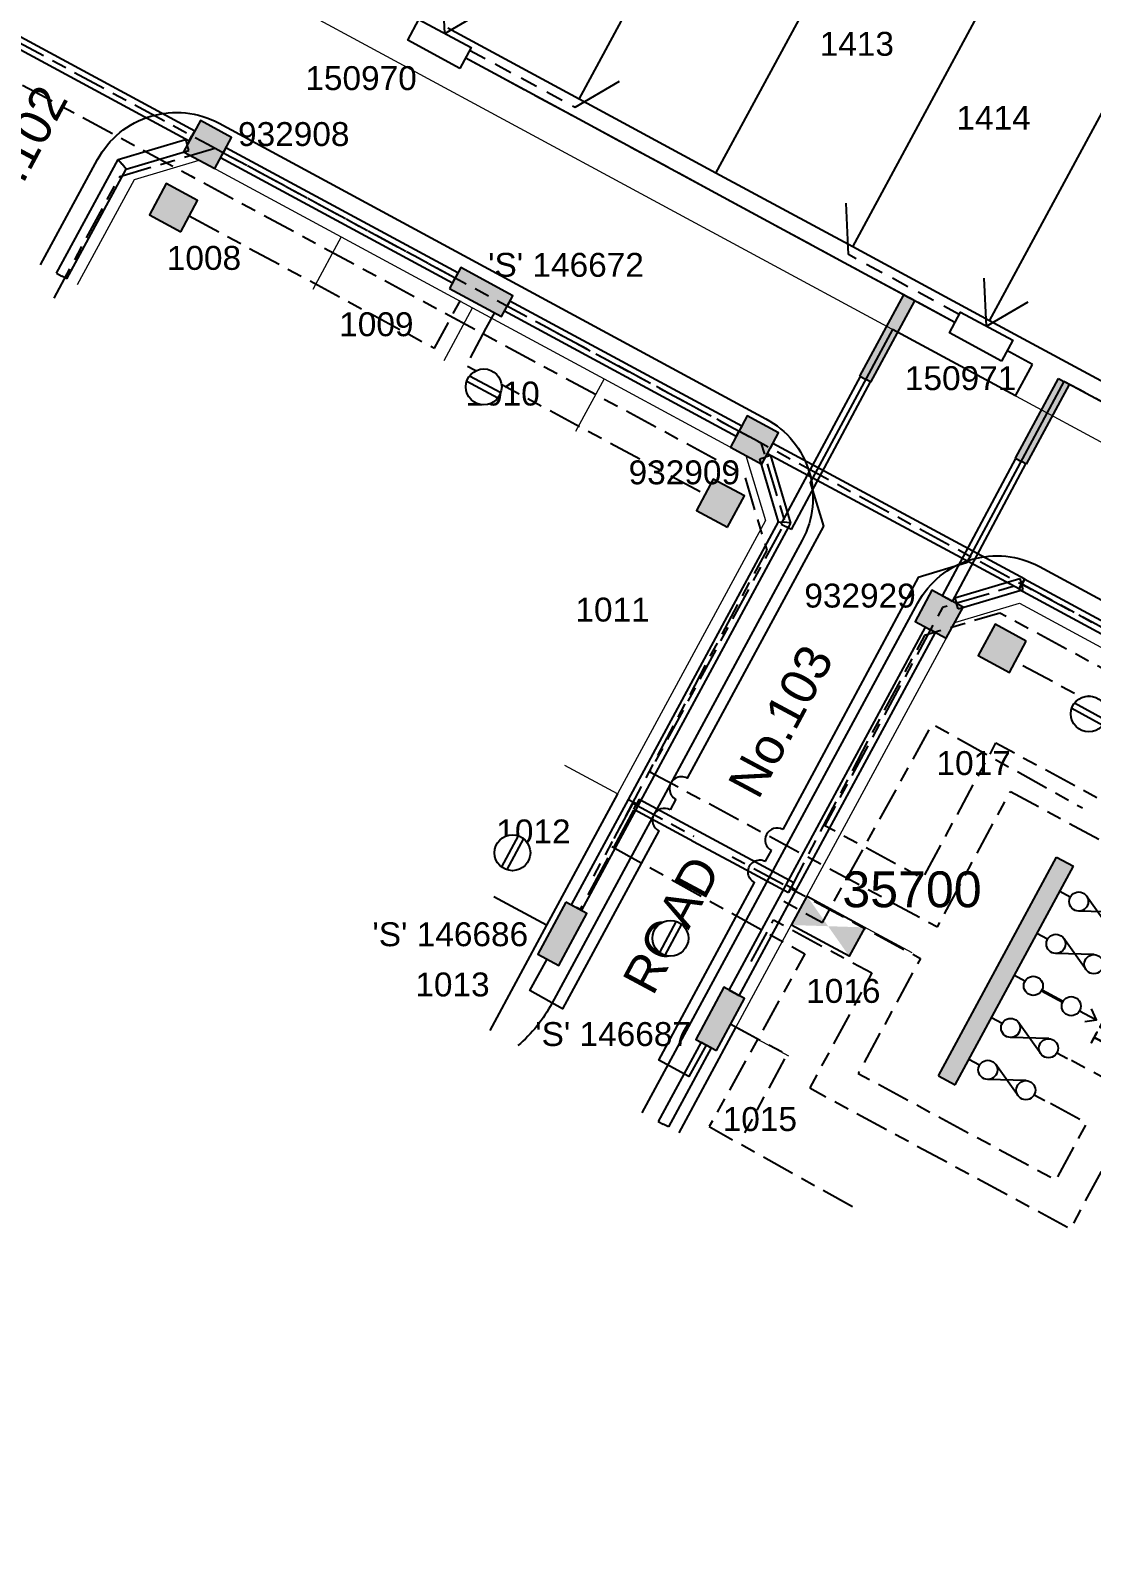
# Model space of a CAD drawing. Header units: metres. Extents: x 309176 to 309764, y 6267215 to 6267539.
# Drawn here: x 309331.5 to 309420.2, y 6267228.9 to 6267357.1 of the extents above; entities that cross this region are included whole.
import ezdxf
from ezdxf.enums import TextEntityAlignment as Align

# ---------------------------------------------------------------- set-up
doc = ezdxf.new("R2010")
doc.units = ezdxf.units.M
doc.header["$LTSCALE"] = 0.7
for name, pattern in [('Cable Exist OH', [1, 1, 0]), ('Cable Exist UG', [8.2, 4, -1.2, 1.8, -1.2]), ('Dash', [5, 3, -2]), ('IE Trench LV', [6.5, 5, -1.5])]:
    doc.linetypes.add(name, pattern=pattern)
doc.layers.get('0').update_dxf_attribs({"color": 6})
for name, color, linetype in [('_User Miscellaneous11', 7, 'Continuous'), ('_User Miscellaneous4', 7, 'Continuous'), ('_User Miscellaneous6', 7, 'Continuous'), ('_User Miscellaneous7', 150, 'Continuous'), ('_User Miscellaneous8', 7, 'Continuous'), ('_User Miscellaneous9', 8, 'Continuous'), ('_User_HV_Exist', 7, 'Continuous'), ('_User_LV_Exist', 7, 'Continuous'), ('_User_SL_Exist', 7, 'Continuous'), ('Cadastre Developer_SP_NEW', 4, 'Continuous'), ('Cadastre Roads_SP_NEW', 8, 'Continuous'), ('Duct_SP_NEW', 2, 'Continuous'), ('Equip_LV_EXT', 5, 'Continuous'), ('Equip_LV_NEW', 5, 'Continuous'), ('Mains_LV_NEW_T84', 2, 'Continuous'), ('Services_SP_NEW_UG', 2, 'Continuous'), ('Sub_LV_EXT', 5, 'Continuous'), ('Sub_SP_EXT', 7, 'Continuous'), ('SupportsUG_SP_LV_EXT', 7, 'Continuous'), ('SupportsUG_SP_LV_NEW', 2, 'Continuous'), ('SupportsUG_SP_LV_SL_EXT', 7, 'Continuous'), ('Trench_SP_NEW', 2, 'Continuous'), ('UG_Details_SP_MISC', 7, 'Continuous')]:
    doc.layers.add(name, color=color, linetype=linetype)
doc.layers.add('Cadastre Developer_SP_EXT', color=9, linetype='Continuous', lineweight=5)
doc.layers.add('Cadastre Roads_SP_EXT', color=9, linetype='Continuous', lineweight=5)
doc.styles.add('ARIAL', font='arial.ttf', dxfattribs={"height": 2})
doc.styles.add('COLUMN_LABEL', font='arial.ttf')
doc.styles.add('IESYMBOL1', font='isocp.shx')
doc.styles.add('POLE_LABEL', font='arial.ttf')
doc.styles.get("Standard").update_dxf_attribs({"font": 'arial.ttf'})
doc.styles.add('style1', font='iso3098b.shx')
doc.linetypes.add('Cable New UG', pattern='A,8,-1,["x",style1,S=3.5,R=0,X=0.35,Y=-1],-3.5', length=12.5)

# ---------------------------------------------------------------- blocks, each defined once
blk = doc.blocks.new('*U31')
at = {"layer": 'Services_SP_NEW_UG', "color": 2, "flags": 128}
for points in [[(0, 0), (-2.21, 3.37)], [(0, 0), (1.98, 3.51)]]:
    blk.add_lwpolyline(points, dxfattribs=at)
blk = doc.blocks.new('*U33')
at = {"layer": 'Services_SP_NEW_UG', "color": 2, "flags": 128}
blk.add_lwpolyline([(12.5, -0.75), (14.75, 2.93)], dxfattribs=at)
at = {"layer": 'Services_SP_NEW_UG', "color": 2, "linetype": 'Dash', "ltscale": 0.7, "flags": 128}
blk.add_lwpolyline([(2.47, -0.75), (12.5, -0.75)], dxfattribs=at)
blk = doc.blocks.new('*U36')
at = {"layer": 'Services_SP_NEW_UG', "color": 2, "flags": 128}
blk.add_lwpolyline([(-13, -0.73), (-15.24, 2.96)], dxfattribs=at)
at = {"layer": 'Services_SP_NEW_UG', "color": 2, "linetype": 'Dash', "ltscale": 0.7, "flags": 128}
blk.add_lwpolyline([(-2.47, -0.75), (-13, -0.73)], dxfattribs=at)
blk = doc.blocks.new('*U29')
blk.add_lwpolyline([(0, 1.375), (5.5, 1.375), (5.5, -1.375), (0, -1.375)], close=True)
blk.add_solid([(0, -1.375), (0, 1.375), (5.5, 1.375), (5.5, -1.375)])
for tag, height, flags, p in [('ASSET_NUM', 3, 8, (5.84, 2.545)), ('STREET_CODE', 0.2, 9, (5.34, 0.545)), ('OPERATING_VOLTAGE', 0.2, 9, (5.34, -0.055)), ('CONSTRUCTED_VOLTAGE', 0.2, 9, (5.34, 0.345)), ('NO_PHASES', 0.2, 9, (5.34, 0.145)), ('ORIENTATION', 0.2, 9, (5.34, -0.255)), ('OWNED_BY', 0.2, 9, (5.34, -0.455)), ('OPERATED_BY', 0.2, 9, (5.34, -0.655)), ('SECONDARY_VOLTAGE', 0.2, 9, (5.34, -1.055)), ('STATE', 0.2, 9, (5.34, -1.255)), ('MAINTAINED_BY', 0.2, 9, (5.34, -0.855)), ('SUBSTATION_TYPE', 0.2, 9, (5.34, -1.655)), ('STREETNAME', 0.2, 9, (5.34, -2.455)), ('SUBURB', 0.2, 9, (5.34, -2.655)), ('USAGE', 0.2, 9, (5.34, -1.855)), ('PARENT', 0.2, 9, (5.34, -1.455)), ('LEGEND', 0.2, 9, (5.34, -2.055)), ('LOCATION', 0.2, 9, (5.34, -2.255)), ('Z', 0.2, 1, (5.34, -3.055)), ('NOTES', 0.2, 9, (5.34, -2.855))]:
    blk.add_attdef(tag, text='', height=height, dxfattribs=dict(flags=flags)).set_placement(p, align=Align.MIDDLE_LEFT)
blk = doc.blocks.new('TX_LINK_NEW')
h = blk.add_hatch(color=256)
edge = h.paths.add_edge_path()
edge.add_line((2.6, 0.05), (4.6, 0.05))
edge.add_arc((5.4, 0.01), 0.8, 177.2353, 184.4027)
edge.add_line((4.6, -0.05), (2.6, -0.05))
edge.add_arc((1.8, 0), 0.8, 356.4167, 363.5833)
blk.add_line((7.2, 0.01), (7.8, 0.01))
for points in [[(1, 0), (0, 0)], [(2.6, 0.05), (4.6, 0.05)], [(6.2, 0.01), (7.2, 0.01)], [(7, -0.59), (7.8, 0.01), (7, 0.61)], [(2.6, -0.05), (4.6, -0.05)]]:
    blk.add_lwpolyline(points)
for centre in [(1.8, 0), (5.4, 0.01)]:
    blk.add_circle(centre, 0.8)
for centre, start, end in [((1.8, 0), 356.4167, 3.5833), ((5.4, 0.01), 177.2353, 184.4027)]:
    blk.add_arc(centre, 0.8, start, end)
at = {"style": 'IESYMBOL1'}
blk.add_text('TRF', height=2, rotation=90, dxfattribs=at).set_placement((9.24, 0.01), align=Align.MIDDLE_CENTER)
at = {"flags": 1}
blk.add_attdef('Z', (0, 0), '', height=0.2, dxfattribs=at)
at = {"layer": 'Sub_LV_EXT', "flags": 1}
for tag, p in [('USAGE', (2.14, -1.14)), ('ORIENTATION', (2.14, -1.53)), ('NOTES', (2.14, -3.07))]:
    blk.add_attdef(tag, p, '', height=0.2, dxfattribs=at)
blk = doc.blocks.new('LV_UG_DFUSE_CLOSED_NEW')
for points in [[(1, 0), (0, 0)], [(5.04, 0.73), (2.16, -0.72)], [(5.05, -0.71), (2.16, 0.72)], [(6.2, 0.01), (7.2, 0.01)]]:
    blk.add_lwpolyline(points)
for centre in [(1.8, 0), (5.4, 0.01)]:
    blk.add_circle(centre, 0.8)
for tag, flags, p in [('ACTUAL_STATUS', 9, (1.5, 0)), ('CONSTRUCTED_VOLTAGE', 9, (1.5, -0.2)), ('OPERATED_BY', 9, (1.5, -0.6)), ('OWNED_BY', 9, (1.5, -1)), ('OPERATING_VOLTAGE', 9, (1.5, -1.2)), ('NO_PHASES', 9, (1.5, -0.4)), ('MAINTAINED_BY', 9, (1.5, -0.8)), ('ORIENTATION', 9, (1.5, -1.4)), ('STATE', 9, (1.5, -1.6)), ('SWITCH_TYPE', 9, (1.5, -1.8)), ('Z', 1, (1.5, -2.4)), ('USAGE', 9, (1.5, -2)), ('NOTES', 9, (1.5, -2.2))]:
    blk.add_attdef(tag, text='', height=0.2, dxfattribs=dict(flags=flags)).set_placement(p, align=Align.MIDDLE_LEFT)
blk = doc.blocks.new('COLUMN_EXT')
at = {"layer": '_User Miscellaneous7'}
blk.add_hatch(color=256, dxfattribs=at).paths.add_polyline_path([(-4.52, 1.48), (-7.49, 1.48), (-7.49, -1.49), (-4.52, -1.49)])
at = {"layer": '_User Miscellaneous8'}
blk.add_hatch(color=256, dxfattribs=at).paths.add_polyline_path([(1.48, 1.48), (-1.49, 1.48), (-1.49, -1.49), (1.48, -1.49)])
at = {"layer": '_User Miscellaneous7'}
blk.add_lwpolyline([(-7.49, -1.49), (-4.52, -1.49), (-4.52, 1.48), (-7.49, 1.48)], close=True, dxfattribs=at)
at = {"layer": '_User Miscellaneous8'}
blk.add_lwpolyline([(-1.49, -1.49), (1.48, -1.49), (1.48, 1.48), (-1.49, 1.48)], close=True, dxfattribs=at)
at = {"flags": 9}
for tag, style, p in [('STRUCTURE_PLANT_NUMBER', 'POLE_LABEL', (1.81, 0.03)), ('STREET_CODE', 'COLUMN_LABEL', (1.81, -0.2))]:
    blk.add_attdef(tag, text='', height=0.2, dxfattribs=dict(at, style=style)).set_placement(p, align=Align.MIDDLE_LEFT)
for tag, p in [('COLUMN_TYPE', (1.81, -0.4)), ('OWNED_BY', (1.81, -0.6)), ('STATE', (1.81, -0.8)), ('USAGE', (1.81, -1)), ('LEGEND', (1.81, -1.2)), ('STREETNAME', (1.81, -1.6)), ('SUBURB', (1.81, -1.8)), ('LOCATION', (1.81, -1.4)), ('NOTES', (1.81, -2))]:
    blk.add_attdef(tag, text='', height=0.2, dxfattribs=at).set_placement(p, align=Align.MIDDLE_LEFT)
at = {"flags": 1}
blk.add_attdef('Z', (1.81, -2.35), '', height=0.2, dxfattribs=at)
at = {"layer": '_User Miscellaneous6', "style": 'ARIAL', "flags": 8}
blk.add_attdef('ASSET_NUM', text='', height=2, dxfattribs=at).set_placement((2, 2), align=Align.MIDDLE_LEFT)
blk = doc.blocks.new('*U44')
blk.add_hatch(color=256).paths.add_polyline_path([(-2.47, 2.49), (-2.47, 0.51), (2.48, 0.51), (2.48, 2.49)])
blk.add_lwpolyline([(-2.47, 0.51), (2.48, 0.51), (2.48, 2.49), (-2.47, 2.49)], close=True)
for tag, p, flags in [('OWNED_BY', (0, 1.3), 9), ('STATE', (0, 1.1), 9), ('SUPPORT_TYPE', (0, 0.9), 9), ('USAGE', (0, 0.7), 9), ('LEGEND', (0, 0.5), 9), ('LOCATION', (0, 0.3), 9), ('NOTES', (0, 0.1), 9), ('PARENT', (0, -0.1), 9), ('STREETNAME', (0, -0.3), 9), ('SUBURB', (0, -0.5), 1)]:
    blk.add_attdef(tag, p, '', height=0.2, dxfattribs=dict(flags=flags))
at = {"layer": '_User Miscellaneous6', "style": 'ARIAL', "flags": 8}
blk.add_attdef('ASSET_NUM', text='', height=2, dxfattribs=at).set_placement((1.5, 7.5), align=Align.TOP_LEFT)
blk = doc.blocks.new('PILLAR_EXT')
blk.add_hatch(color=256).paths.add_polyline_path([(-2.475, 2.49), (-2.475, 0.51), (2.475, 0.51), (2.475, 2.49)])
blk.add_lwpolyline([(-2.475, 0.51), (2.475, 0.51), (2.475, 2.49), (-2.475, 2.49)], close=True)
for tag, p, flags in [('OWNED_BY', (0, 1.3), 9), ('STATE', (0, 1.1), 9), ('SUPPORT_TYPE', (0, 0.9), 9), ('USAGE', (0, 0.7), 9), ('LEGEND', (0, 0.5), 9), ('LOCATION', (0, 0.3), 9), ('NOTES', (0, 0.1), 9), ('PARENT', (0, -0.1), 9), ('STREETNAME', (0, -0.3), 9), ('SUBURB', (0, -0.5), 1)]:
    blk.add_attdef(tag, p, '', height=0.2, dxfattribs=dict(flags=flags))
at = {"layer": '_User Miscellaneous6', "style": 'ARIAL', "flags": 8}
blk.add_attdef('ASSET_NUM', text='', height=2, dxfattribs=at).set_placement((1.5, 7.5), align=Align.TOP_LEFT)
blk = doc.blocks.new('*U47')
blk.add_hatch(color=256).paths.add_polyline_path([(2.47, -2.49), (2.47, -0.51), (-2.48, -0.51), (-2.48, -2.49)])
blk.add_lwpolyline([(2.47, -0.51), (-2.48, -0.51), (-2.48, -2.49), (2.47, -2.49)], close=True)
for tag, p, flags in [('OWNED_BY', (0, 1.3), 9), ('STATE', (0, 1.1), 9), ('SUPPORT_TYPE', (0, 0.9), 9), ('USAGE', (0, 0.7), 9), ('LEGEND', (0, 0.5), 9), ('LOCATION', (0, 0.3), 9), ('NOTES', (0, 0.1), 9), ('PARENT', (0, -0.1), 9), ('STREETNAME', (0, -0.3), 9), ('SUBURB', (0, -0.5), 1)]:
    blk.add_attdef(tag, p, '', height=0.2, dxfattribs=dict(flags=flags))
at = {"layer": '_User Miscellaneous6', "style": 'ARIAL', "flags": 8}
blk.add_attdef('ASSET_NUM', text='', height=2, dxfattribs=at).set_placement((1.5, 7.5), align=Align.TOP_LEFT)
blk = doc.blocks.new('*U73')
at = {"flags": 9}
for tag, p in [('ACTUAL_STATUS', (1.5, 0)), ('CONSTRUCTED_VOLTAGE', (1.5, -0.2)), ('OPERATING_VOLTAGE', (1.5, -0.6)), ('ORIENTATION', (1.5, -0.8)), ('STATE', (1.5, -1)), ('SWITCH_TYPE', (1.5, -1.2)), ('NO_PHASES', (1.5, -0.4)), ('OWNED_BY', (1.5, -1.8)), ('OPERATED_BY', (1.5, -2)), ('TYPE', (1.5, -2.6)), ('USAGE', (1.5, -1.4)), ('NOTES', (1.5, -1.6)), ('MAINTAINED_BY', (1.5, -2.2)), ('NUMBER_OF_PHASES', (1.5, -2.4))]:
    blk.add_attdef(tag, text='', height=0.2, dxfattribs=at).set_placement(p, align=Align.MIDDLE_LEFT)
blk.add_wipeout([(-0.84, -3.81), (-0.96, -3.95), (-1.07, -4.1), (-1.16, -4.27), (-1.22, -4.45), (-1.26, -4.63), (-1.28, -4.82), (-1.27, -5.01), (-1.24, -5.19), (-1.19, -5.37), (-1.11, -5.54), (-1.02, -5.71), (-0.9, -5.85), (-0.77, -5.99), (-0.62, -6.1), (-0.46, -6.2), (-0.29, -6.27), (-0.11, -6.32), (0.08, -6.35), (0.26, -6.36), (0.45, -6.34), (0.63, -6.3), (0.81, -6.24), (0.98, -6.15), (1.13, -6.05), (1.27, -5.92), (1.4, -5.78), (1.5, -5.63), (1.59, -5.46), (1.65, -5.28), (1.69, -5.1), (1.71, -4.91), (1.7, -4.72), (1.67, -4.54), (1.62, -4.36), (1.55, -4.19), (1.45, -4.03), (1.34, -3.88), (1.2, -3.74), (1.06, -3.63), (0.89, -3.53), (0.72, -3.46), (0.54, -3.41), (0.36, -3.38), (0.17, -3.37), (-0.02, -3.39), (-0.2, -3.43), (-0.38, -3.49), (-0.54, -3.58), (-0.7, -3.68)])
for p, q in [((-1.26, -4.62), (1.69, -4.61)), ((-1.26, -5.12), (1.7, -5.11))]:
    blk.add_line(p, q)
blk.add_circle((0.22, -4.87), 1.5)
at = {"flags": 1}
blk.add_attdef('Z', text='', height=0.2, dxfattribs=at).set_placement((1.5, -2.8), align=Align.MIDDLE_LEFT)
blk = doc.blocks.new('*U74')
for tag, flags, p in [('ACTUAL_STATUS', 9, (1.5, 0)), ('CONSTRUCTED_VOLTAGE', 9, (1.5, -0.2)), ('OPERATING_VOLTAGE', 9, (1.5, -0.6)), ('ORIENTATION', 9, (1.5, -0.8)), ('STATE', 9, (1.5, -1)), ('SWITCH_TYPE', 9, (1.5, -1.2)), ('NO_PHASES', 9, (1.5, -0.4)), ('OWNED_BY', 9, (1.5, -1.8)), ('OPERATED_BY', 9, (1.5, -2)), ('TYPE', 9, (1.5, -2.6)), ('USAGE', 9, (1.5, -1.4)), ('NOTES', 9, (1.5, -1.6)), ('MAINTAINED_BY', 9, (1.5, -2.2)), ('NUMBER_OF_PHASES', 9, (1.5, -2.4)), ('Z', 1, (1.5, -2.8))]:
    blk.add_attdef(tag, text='', height=0.2, dxfattribs=dict(flags=flags)).set_placement(p, align=Align.MIDDLE_LEFT)
blk.add_wipeout([(-2.16, -3.84), (-2.28, -3.98), (-2.39, -4.14), (-2.48, -4.31), (-2.54, -4.48), (-2.58, -4.67), (-2.6, -4.85), (-2.59, -5.04), (-2.56, -5.23), (-2.51, -5.41), (-2.44, -5.58), (-2.34, -5.74), (-2.23, -5.89), (-2.09, -6.02), (-1.94, -6.14), (-1.78, -6.23), (-1.61, -6.31), (-1.43, -6.36), (-1.25, -6.39), (-1.06, -6.39), (-0.87, -6.38), (-0.69, -6.34), (-0.51, -6.27), (-0.34, -6.19), (-0.19, -6.08), (-0.05, -5.96), (0.08, -5.82), (0.18, -5.66), (0.27, -5.49), (0.33, -5.32), (0.37, -5.13), (0.39, -4.95), (0.38, -4.76), (0.35, -4.58), (0.3, -4.39), (0.23, -4.22), (0.13, -4.06), (0.02, -3.91), (-0.12, -3.78), (-0.26, -3.67), (-0.43, -3.57), (-0.6, -3.5), (-0.78, -3.44), (-0.96, -3.41), (-1.15, -3.41), (-1.34, -3.43), (-1.52, -3.47), (-1.7, -3.53), (-1.86, -3.61), (-2.02, -3.72)])
for p, q in [((-2.58, -4.65), (0.37, -4.65)), ((-2.58, -5.15), (0.37, -5.15))]:
    blk.add_line(p, q)
blk.add_circle((-1.1, -4.9), 1.5)
blk = doc.blocks.new('*U71')
for tag, flags, p in [('OPERATING_VOLTAGE', 9, (1.5, -0.6)), ('ORIENTATION', 9, (1.5, -0.8)), ('STATE', 9, (1.5, -1)), ('SWITCH_TYPE', 9, (1.5, -1.2)), ('NO_PHASES', 9, (1.5, -0.4)), ('OWNED_BY', 9, (1.5, -1.8)), ('OPERATED_BY', 9, (1.5, -2)), ('TYPE', 9, (1.5, -2.6)), ('USAGE', 9, (1.5, -1.4)), ('NOTES', 9, (1.5, -1.6)), ('MAINTAINED_BY', 9, (1.5, -2.2)), ('NUMBER_OF_PHASES', 9, (1.5, -2.4)), ('Z', 1, (1.5, -2.8))]:
    blk.add_attdef(tag, text='', height=0.2, dxfattribs=dict(flags=flags)).set_placement(p, align=Align.MIDDLE_LEFT)
blk.add_wipeout([(4.19, 0.95), (4.33, 0.82), (4.49, 0.72), (4.66, 0.63), (4.83, 0.57), (5.02, 0.53), (5.2, 0.51), (5.39, 0.52), (5.58, 0.55), (5.76, 0.6), (5.93, 0.67), (6.09, 0.77), (6.24, 0.88), (6.37, 1.02), (6.49, 1.16), (6.58, 1.33), (6.66, 1.5), (6.71, 1.68), (6.74, 1.86), (6.74, 2.05), (6.73, 2.24), (6.68, 2.42), (6.62, 2.6), (6.54, 2.76), (6.43, 2.92), (6.31, 3.06), (6.17, 3.18), (6.01, 3.29), (5.84, 3.37), (5.67, 3.44), (5.48, 3.48), (5.3, 3.5), (5.11, 3.49), (4.92, 3.46), (4.74, 3.41), (4.57, 3.33), (4.41, 3.24), (4.26, 3.12), (4.13, 2.99), (4.01, 2.84), (3.92, 2.68), (3.84, 2.51), (3.79, 2.33), (3.76, 2.14), (3.76, 1.96), (3.77, 1.77), (3.82, 1.59), (3.88, 1.41), (3.96, 1.24), (4.07, 1.09)])
for p, q in [((5, 0.52), (5, 3.48)), ((5.5, 0.52), (5.5, 3.48))]:
    blk.add_line(p, q)
blk.add_circle((5.25, 2), 1.5)
at = {"flags": 9}
for tag, p in [('ACTUAL_STATUS', (1.5, 0)), ('CONSTRUCTED_VOLTAGE', (1.5, -0.2))]:
    blk.add_attdef(tag, text='', height=0.2, dxfattribs=at).set_placement(p, align=Align.MIDDLE_LEFT)
blk = doc.blocks.new('*U72')
for tag, flags, p in [('OPERATING_VOLTAGE', 9, (1.5, -0.6)), ('ORIENTATION', 9, (1.5, -0.8)), ('STATE', 9, (1.5, -1)), ('SWITCH_TYPE', 9, (1.5, -1.2)), ('NO_PHASES', 9, (1.5, -0.4)), ('OWNED_BY', 9, (1.5, -1.8)), ('OPERATED_BY', 9, (1.5, -2)), ('TYPE', 9, (1.5, -2.6)), ('USAGE', 9, (1.5, -1.4)), ('NOTES', 9, (1.5, -1.6)), ('MAINTAINED_BY', 9, (1.5, -2.2)), ('NUMBER_OF_PHASES', 9, (1.5, -2.4)), ('Z', 1, (1.5, -2.8))]:
    blk.add_attdef(tag, text='', height=0.2, dxfattribs=dict(flags=flags)).set_placement(p, align=Align.MIDDLE_LEFT)
blk.add_wipeout([(1.6, 0.92), (1.74, 0.8), (1.9, 0.69), (2.06, 0.6), (2.24, 0.54), (2.42, 0.5), (2.61, 0.48), (2.8, 0.48), (2.98, 0.51), (3.16, 0.56), (3.33, 0.64), (3.5, 0.73), (3.65, 0.85), (3.78, 0.98), (3.89, 1.13), (3.99, 1.29), (4.07, 1.46), (4.12, 1.64), (4.15, 1.82), (4.16, 2.01), (4.14, 2.2), (4.1, 2.38), (4.04, 2.56), (3.95, 2.73), (3.85, 2.88), (3.72, 3.02), (3.58, 3.15), (3.43, 3.25), (3.26, 3.34), (3.09, 3.4), (2.9, 3.45), (2.72, 3.47), (2.53, 3.46), (2.34, 3.43), (2.16, 3.38), (1.99, 3.31), (1.83, 3.21), (1.68, 3.1), (1.55, 2.96), (1.43, 2.82), (1.33, 2.66), (1.26, 2.48), (1.21, 2.3), (1.18, 2.12), (1.17, 1.93), (1.19, 1.74), (1.23, 1.56), (1.29, 1.38), (1.37, 1.22), (1.48, 1.06)])
for p, q in [((2.41, 0.49), (2.42, 3.45)), ((2.91, 0.49), (2.92, 3.45))]:
    blk.add_line(p, q)
blk.add_circle((2.66, 1.97), 1.5)
at = {"flags": 9}
for tag, p in [('ACTUAL_STATUS', (1.5, 0)), ('CONSTRUCTED_VOLTAGE', (1.5, -0.2))]:
    blk.add_attdef(tag, text='', height=0.2, dxfattribs=at).set_placement(p, align=Align.MIDDLE_LEFT)
blk = doc.blocks.new('*U48')
at = {"lineweight": -3}
blk.add_lwpolyline([(-2.48, 2.49), (2.47, 2.49), (2.47, 0.51), (-2.48, 0.51)], close=True, dxfattribs=at)
for tag, flags, p in [('STREET_CODE', 9, (1.5, 3.5)), ('OWNED_BY', 9, (1.5, 3.3)), ('OPERATED_BY', 9, (1.5, 3.1)), ('STATE', 9, (1.5, 2.7)), ('SUPPORT_TYPE', 9, (1.5, 2.5)), ('MAINTAINED_BY', 9, (1.5, 2.9)), ('SUBURB', 9, (1.5, 1.7)), ('STREETNAME', 9, (1.5, 1.5)), ('USAGE', 9, (1.5, 2.3)), ('LEGEND', 9, (1.5, 2.1)), ('PARENT', 9, (1.5, 1.9)), ('LOCATION', 9, (1.5, 1.3)), ('Z', 1, (1.5, 0.9)), ('NOTES', 9, (1.5, 1.1))]:
    blk.add_attdef(tag, text='', height=0.2, dxfattribs=dict(flags=flags)).set_placement(p, align=Align.MIDDLE_LEFT)
at = {"layer": '_User Miscellaneous4', "style": 'ARIAL', "flags": 8}
blk.add_attdef('ASSET_NUM', text='', height=2, dxfattribs=at).set_placement((2, 5.5), align=Align.MIDDLE_LEFT)

msp = doc.modelspace()

# ---------------------------------------------------------------- hatches: boundary and pattern name
at = {"layer": '_User Miscellaneous11'}
h = msp.add_hatch(color=256, dxfattribs=at)
h.dxf.hatch_style = 1
h.paths.add_polyline_path([(309400.82, 6267328.16), (309401.74, 6267327.66), (309405.41, 6267334.47), (309404.5, 6267334.96)])
h = msp.add_hatch(color=256, dxfattribs=at)
h.dxf.hatch_style = 1
h.paths.add_polyline_path([(309413.83, 6267321.3), (309414.75, 6267320.81), (309418.35, 6267327.48), (309417.44, 6267327.97)])
at = {"layer": 'Equip_LV_EXT'}
h = msp.add_hatch(color=256, dxfattribs=at)
h.dxf.hatch_style = 1
h.paths.add_polyline_path([(309407.39, 6267269.63), (309408.8, 6267268.87), (309418.68, 6267287.17), (309417.27, 6267287.93)])

# ---------------------------------------------------------------- linework, layer by layer
at = {"layer": '_User Miscellaneous11'}
for p, q in [((309381.91, 6267291.93), (309382.14, 6267292.35)), ((309382.36, 6267292.78), (309382.14, 6267292.35)), ((309395.3, 6267285.81), (309395.07, 6267285.39)), ((309394.84, 6267284.96), (309395.07, 6267285.39))]:
    msp.add_line(p, q, dxfattribs=at)
at = {"layer": '_User Miscellaneous9', "flags": 128}
for points in [[(309332.29, 6267337.49), (309337.05, 6267346.29, -0.414214), (309347.21, 6267349.32), (309392.96, 6267324.6, -0.414214), (309395.99, 6267314.44), (309375.06, 6267275.7)], [(309382.61, 6267266.54), (309405.67, 6267309.21, -0.414214), (309415.83, 6267312.24), (309461.58, 6267287.53, -0.414214), (309464.62, 6267277.36), (309459.87, 6267268.57)], [(309375.06, 6267275.7, -0.091598), (309372.21, 6267272.16, -0.091598)]]:
    msp.add_lwpolyline(points, format="xyb", dxfattribs=at)
at = {"layer": '_User_LV_Exist', "linetype": 'Cable Exist UG', "flags": 128}
for points in [[(309333.41, 6267334.69), (309338.9, 6267344.86), (309346.86, 6267347.25), (309366.96, 6267336.4)], [(309373.95, 6267332.62), (309392.54, 6267322.59), (309394.53, 6267315.94), (309383.25, 6267295.08), (309407.3, 6267282.1), (309413.41, 6267293.42), (309429.96, 6267284.49), (309427.4, 6267279.76), (309423.88, 6267281.66)], [(309421.94, 6267306.67), (309414.34, 6267310.78), (309407.72, 6267308.81), (309397.88, 6267290.59), (309406.09, 6267286.16), (309412.2, 6267297.48), (309434.02, 6267285.71), (309428.14, 6267274.8), (309421.98, 6267278.13)], [(309381.83, 6267292.44), (309378.53, 6267286.34)], [(309381.83, 6267292.44), (309405.88, 6267279.46), (309400.68, 6267269.84), (309417.23, 6267260.91), (309419.8, 6267265.68), (309416.28, 6267267.58)], [(309391.73, 6267279.2), (309393.6, 6267282.68), (309401.81, 6267278.24), (309396.62, 6267268.62), (309418.44, 6267256.84), (309424.34, 6267267.77), (309418.18, 6267271.09)]]:
    msp.add_lwpolyline(points, dxfattribs=at)
at = {"layer": '_User_SL_Exist', "linetype": 'Cable Exist UG', "flags": 128}
for points in [[(309344.72, 6267341.58), (309365.24, 6267330.51), (309367.61, 6267334.9)], [(309370.25, 6267333.48), (309369.54, 6267332.17)], [(309369.54, 6267332.17), (309367.88, 6267329.08), (309387.84, 6267318.31)], [(309424.99, 6267303.95), (309422.61, 6267299.54), (309414.08, 6267304.15)], [(309390.01, 6267273.96), (309394.71, 6267271.42), (309391.17, 6267264.86)]]:
    msp.add_lwpolyline(points, dxfattribs=at)
at = {"layer": 'Cadastre Developer_SP_EXT'}
for p, q in [((309340.13, 6267344.63), (309345.55, 6267346.24)), ((309345.55, 6267346.24), (309357.42, 6267339.83)), ((309357.42, 6267339.83), (309355.05, 6267335.43)), ((309357.42, 6267339.83), (309368.42, 6267333.88)), ((309366.04, 6267329.49), (309368.42, 6267333.88)), ((309368.42, 6267333.88), (309379.42, 6267327.94)), ((309379.42, 6267327.94), (309377.04, 6267323.54)), ((309379.42, 6267327.94), (309391.29, 6267321.53)), ((309391.29, 6267321.53), (309392.91, 6267316.1)), ((309408.75, 6267307.55), (309414.17, 6267309.17)), ((309414.17, 6267309.17), (309426.05, 6267302.75)), ((309380.55, 6267293.23), (309376.15, 6267295.61)), ((309405.19, 6267279.92), (309396.39, 6267284.67)), ((309390.45, 6267273.68), (309394.85, 6267271.3))]:
    msp.add_line(p, q, dxfattribs=at)
at = {"layer": 'Cadastre Developer_SP_NEW'}
for p, q in [((309377.34, 6267351.34), (309392.51, 6267379.41)), ((309388.78, 6267345.16), (309403.95, 6267373.23)), ((309400.22, 6267338.98), (309415.38, 6267367.05)), ((309411.66, 6267332.8), (309426.82, 6267360.87)), ((309377.34, 6267351.34), (309366.35, 6267357.28)), ((309388.78, 6267345.16), (309377.34, 6267351.34)), ((309400.22, 6267338.98), (309388.78, 6267345.16)), ((309411.66, 6267332.8), (309400.22, 6267338.98)), ((309423.09, 6267326.62), (309411.66, 6267332.8)), ((309374.61, 6267282.23), (309370.21, 6267284.61))]:
    msp.add_line(p, q, dxfattribs=at)
at = {"layer": 'Cadastre Roads_SP_EXT', "color": 8, "linetype": 'Continuous'}
msp.add_line((309239.63, 6267420.64), (309467.1, 6267297.73), dxfattribs=at)
at = {"layer": 'Cadastre Roads_SP_NEW', "color": 4}
for p, q in [((309374.61, 6267282.23), (309369.86, 6267273.43)), ((309385.69, 6267264.88), (309390.45, 6267273.68))]:
    msp.add_line(p, q, dxfattribs=at)
at = {"layer": 'Duct_SP_NEW'}
for p, q in [((309400.82, 6267328.16), (309404.5, 6267334.96)), ((309401.74, 6267327.66), (309405.41, 6267334.47)), ((309404.5, 6267334.96), (309404.96, 6267334.72)), ((309405.41, 6267334.47), (309404.96, 6267334.72)), ((309400.82, 6267328.16), (309401.28, 6267327.91)), ((309401.74, 6267327.66), (309401.28, 6267327.91)), ((309413.83, 6267321.3), (309417.44, 6267327.97)), ((309414.75, 6267320.81), (309418.35, 6267327.48)), ((309417.44, 6267327.97), (309417.89, 6267327.73)), ((309418.35, 6267327.48), (309417.89, 6267327.73)), ((309413.83, 6267321.3), (309414.29, 6267321.05)), ((309414.75, 6267320.81), (309414.29, 6267321.05))]:
    msp.add_line(p, q, dxfattribs=at)
at = {"layer": 'Equip_LV_EXT'}
for p, q in [((309407.39, 6267269.63), (309417.27, 6267287.93)), ((309408.8, 6267268.87), (309418.68, 6267287.17))]:
    msp.add_line(p, q, dxfattribs=at)
at = {"layer": 'Equip_LV_EXT', "linetype": 'Continuous'}
for p, q in [((309417.27, 6267287.93), (309418.68, 6267287.17)), ((309407.39, 6267269.63), (309408.8, 6267268.87))]:
    msp.add_line(p, q, dxfattribs=at)
at = {"layer": 'Mains_LV_NEW_T84', "color": 2, "linetype": 'Cable New UG'}
for p, q in [((309413.84, 6267326.51), (309415.26, 6267329.15)), ((309385.42, 6267292.77), (309384.94, 6267291.89)), ((309392.93, 6267287.58), (309393.42, 6267288.48))]:
    msp.add_line(p, q, dxfattribs=at)
at = {"layer": 'Mains_LV_NEW_T84', "color": 2, "linetype": 'Cable New UG', "flags": 128}
for points in [[(309408.76, 6267332.66), (309399.5, 6267337.66), (309388.07, 6267343.84), (309376.63, 6267350.02), (309367.81, 6267354.79)], [(309413.84, 6267326.51), (309403.54, 6267332.07)], [(309415.26, 6267329.15), (309413.12, 6267330.31)], [(309431.64, 6267320.3), (309422.38, 6267325.3), (309417.89, 6267327.73), (309409.74, 6267312.54), (309405.69, 6267311.33), (309394.36, 6267290.24)]]:
    msp.add_lwpolyline(points, dxfattribs=at)
msp.add_lwpolyline([(309394.36, 6267290.24, 1), (309393.42, 6267288.48)], format="xyb", dxfattribs=at)
at = {"layer": 'Trench_SP_NEW', "linetype": 'IE Trench LV', "flags": 128}
for points in [[(309408.76, 6267332.66), (309399.5, 6267337.66), (309388.07, 6267343.84), (309376.63, 6267350.02), (309367.81, 6267354.79)], [(309431.64, 6267320.3), (309422.38, 6267325.3), (309417.89, 6267327.73)], [(309381.89, 6267291.87), (309377.41, 6267283.57)]]:
    msp.add_lwpolyline(points, dxfattribs=at)
at = {"layer": 'UG_Details_SP_MISC'}
for p, q in [((309345.18, 6267348.68), (309344.95, 6267348.26)), ((309338.77, 6267346.29), (309344.41, 6267347.97)), ((309344.41, 6267347.97), (309344.54, 6267347.51)), ((309344.68, 6267347.05), (309344.54, 6267347.51)), ((309344.72, 6267347.84), (309344.95, 6267348.26)), ((309347.79, 6267347.28), (309347.57, 6267346.86)), ((309367.18, 6267336.8), (309347.79, 6267347.28)), ((309338.77, 6267346.29), (309339.1, 6267345.89)), ((309339.43, 6267345.48), (309344.68, 6267347.05)), ((309347.34, 6267346.44), (309347.57, 6267346.86)), ((309366.73, 6267335.96), (309347.34, 6267346.44)), ((309339.43, 6267345.48), (309339.1, 6267345.89)), ((309333.63, 6267336.77), (309334.05, 6267336.54)), ((309334.47, 6267336.31), (309334.05, 6267336.54)), ((309366.73, 6267335.96), (309366.96, 6267336.38)), ((309367.18, 6267336.8), (309366.96, 6267336.38)), ((309371.54, 6267334.45), (309371.31, 6267334.03)), ((309390.93, 6267323.97), (309371.54, 6267334.45)), ((309371.08, 6267333.61), (309371.31, 6267334.03)), ((309390.47, 6267323.13), (309371.08, 6267333.61)), ((309394.24, 6267315.78), (309400.86, 6267328.14)), ((309400.86, 6267328.14), (309401.28, 6267327.91)), ((309395.09, 6267315.33), (309401.7, 6267327.69)), ((309401.7, 6267327.69), (309401.28, 6267327.91)), ((309390.47, 6267323.13), (309390.7, 6267323.55)), ((309390.93, 6267323.97), (309390.7, 6267323.55)), ((309393.08, 6267321.7), (309393.31, 6267322.13)), ((309393.08, 6267321.7), (309414.16, 6267310.37)), ((309393.53, 6267322.55), (309393.31, 6267322.13)), ((309393.53, 6267322.55), (309414.62, 6267311.22)), ((309392.44, 6267321.24), (309392.9, 6267321.38)), ((309394.01, 6267315.99), (309392.44, 6267321.24)), ((309393.36, 6267321.52), (309392.9, 6267321.38)), ((309395.04, 6267315.88), (309393.36, 6267321.52)), ((309407.72, 6267309.79), (309413.87, 6267321.28)), ((309408.57, 6267309.33), (309414.71, 6267320.83)), ((309413.87, 6267321.28), (309414.29, 6267321.05)), ((309414.71, 6267320.83), (309414.29, 6267321.05)), ((309394.01, 6267315.99), (309394.53, 6267315.94)), ((309394.24, 6267315.78), (309394.67, 6267315.55)), ((309395.04, 6267315.88), (309394.53, 6267315.94)), ((309395.09, 6267315.33), (309394.67, 6267315.55)), ((309408.76, 6267309.62), (309414.2, 6267311.24)), ((309409.03, 6267308.7), (309414.47, 6267310.32)), ((309414.11, 6267310.36), (309414.34, 6267310.78)), ((309414.11, 6267310.36), (309424.35, 6267304.82)), ((309414.16, 6267310.37), (309414.39, 6267310.8)), ((309414.2, 6267311.24), (309414.34, 6267310.78)), ((309414.56, 6267311.2), (309414.34, 6267310.78)), ((309414.47, 6267310.32), (309414.34, 6267310.78)), ((309414.62, 6267311.22), (309414.39, 6267310.8)), ((309414.56, 6267311.2), (309424.81, 6267305.67)), ((309407.72, 6267309.79), (309408.15, 6267309.56)), ((309408.57, 6267309.33), (309408.15, 6267309.56)), ((309408.76, 6267309.62), (309408.9, 6267309.16)), ((309409.03, 6267308.7), (309408.9, 6267309.16)), ((309406.3, 6267307.18), (309406.72, 6267306.95)), ((309407.15, 6267306.73), (309406.72, 6267306.95)), ((309381.45, 6267292.75), (309381.87, 6267292.52)), ((309382.3, 6267292.29), (309381.87, 6267292.52)), ((309394.65, 6267285.61), (309395.07, 6267285.39)), ((309395.49, 6267285.16), (309395.07, 6267285.39)), ((309376.7, 6267283.95), (309377.12, 6267283.73)), ((309377.55, 6267283.5), (309377.12, 6267283.73)), ((309387.53, 6267272.44), (309383.95, 6267265.82)), ((309388.37, 6267271.98), (309384.8, 6267265.36)), ((309387.53, 6267272.44), (309387.95, 6267272.21)), ((309388.37, 6267271.98), (309387.95, 6267272.21)), ((309383.95, 6267265.82), (309384.37, 6267265.59)), ((309384.8, 6267265.36), (309384.37, 6267265.59))]:
    msp.add_line(p, q, dxfattribs=at)

# ---------------------------------------------------------------- block references
at = {"layer": 'Equip_LV_EXT', "rotation": 331.6426605192031}
for name, p in [('LV_UG_DFUSE_CLOSED_NEW', (309417.54, 6267285.07)), ('LV_UG_DFUSE_CLOSED_NEW', (309415.63, 6267281.53)), ('TX_LINK_NEW', (309413.74, 6267278.02)), ('LV_UG_DFUSE_CLOSED_NEW', (309411.84, 6267274.5)), ('LV_UG_DFUSE_CLOSED_NEW', (309409.94, 6267270.99))]:
    msp.add_blockref(name, p, dxfattribs=at)
at = {"layer": 'Services_SP_NEW_UG', "color": 2, "rotation": 329.690686056449}
for p in [(309366.1, 6267356.83), (309411.41, 6267332.35)]:
    msp.add_blockref('*U31', p, dxfattribs=at)
at = {"layer": 'Services_SP_NEW_UG'}
for name, p, rotation in [('*U33', (309366.35, 6267357.28), 331.6166669882084), ('*U36', (309411.66, 6267332.8), 331.6166669877942)]:
    msp.add_blockref(name, p, dxfattribs=dict(at, rotation=rotation))
at = {"layer": 'Sub_SP_EXT'}
ref = msp.add_blockref('*U29', (309395.74, 6267283.46), dxfattribs=dict(at, rotation=331.6166798446887))
ref.add_attrib('ASSET_NUM_001', '35700', (309399.35, 6267283.74), dxfattribs={"layer": '0', "height": 3})
at = {"layer": 'SupportsUG_SP_LV_EXT'}
ref = msp.add_blockref('*U44', (309368.42, 6267333.88), dxfattribs=dict(at, rotation=331.6426604683764))
ref.add_attrib('ASSET_NUM_001', "'S' 146672", (309369.72, 6267336.48), dxfattribs={"layer": '_User Miscellaneous6', "height": 2, "style": 'ARIAL'})
ref = msp.add_blockref('*U47', (309374.61, 6267282.23), dxfattribs=dict(at, rotation=61.64266051360769))
ref.add_attrib('ASSET_NUM_001', "'S' 146686", (309360.04, 6267280.48), dxfattribs={"layer": '_User Miscellaneous6', "height": 2, "style": 'ARIAL'})
at = {"layer": 'SupportsUG_SP_LV_NEW'}
ref = msp.add_blockref('*U48', (309366.35, 6267357.28), dxfattribs=dict(at, rotation=151.616665887617))
ref.add_attrib('ASSET_NUM_001', '150970', (309354.43, 6267352.1), dxfattribs={"layer": '_User Miscellaneous4', "height": 2, "style": 'ARIAL'})
ref = msp.add_blockref('*U48', (309411.66, 6267332.8), dxfattribs=dict(at, rotation=151.616665887617))
ref.add_attrib('ASSET_NUM_001', '150971', (309404.58, 6267327), dxfattribs={"layer": '_User Miscellaneous4', "height": 2, "style": 'ARIAL'})
at = {"layer": 'SupportsUG_SP_LV_SL_EXT'}
ref = msp.add_blockref('COLUMN_EXT', (309346.25, 6267347.55), dxfattribs=dict(at, rotation=61.64266037409169))
ref.add_attrib('ASSET_NUM_001', '932908', (309348.8, 6267347.42), dxfattribs={"layer": '_User Miscellaneous6', "height": 2, "style": 'ARIAL'})
ref = msp.add_blockref('COLUMN_EXT', (309392, 6267322.83), dxfattribs=dict(at, rotation=61.64266037409169))
ref.add_attrib('ASSET_NUM_001', '932909', (309381.47, 6267319.12), dxfattribs={"layer": '_User Miscellaneous6', "height": 2, "style": 'ARIAL'})

# ---------------------------------------------------------------- texts
at = {"layer": 'Cadastre Developer_SP_EXT', "style": 'ARIAL'}
for s, p in [('1008', (309345.95, 6267337.06)), ('1009', (309360.37, 6267331.51)), ('1010', (309370.93, 6267325.71)), ('1011', (309380.13, 6267307.64)), ('1017', (309410.33, 6267294.8)), ('1012', (309373.51, 6267289.08)), ('1013', (309366.74, 6267276.28)), ('1016', (309399.43, 6267275.74)), ('1015', (309392.45, 6267265.02))]:
    msp.add_text(s, height=2, dxfattribs=at).set_placement(p, align=Align.CENTER)
at = {"layer": 'Cadastre Developer_SP_NEW', "style": 'ARIAL'}
for s, p in [('1413', (309400.56, 6267355.97)), ('1414', (309412, 6267349.78))]:
    msp.add_text(s, height=2, dxfattribs=at).set_placement(p, align=Align.MIDDLE_CENTER)

# ---------------------------------------------------------------- next in the draw order: texts
at = {"layer": 'Cadastre Roads_SP_NEW', "color": 3, "char_height": 3, "attachment_point": 7, "rotation": 61.809, "style": 'ARIAL', "bg_fill": 3, "box_fill_scale": 1.1, "bg_fill_color": 256, "bg_fill_transparency": 0}
for s, insert in [('No.102', (309328.31, 6267339.43)), ('No.103', (309392.35, 6267292.63)), ('ROAD ', (309383.54, 6267276.22))]:
    msp.add_mtext(s, dxfattribs=dict(at, insert=insert))

# ---------------------------------------------------------------- next in the draw order: linework, layer by layer
at = {"layer": '_User Miscellaneous11'}
for p, q in [((309382.36, 6267292.78), (309395.3, 6267285.81)), ((309381.91, 6267291.93), (309394.84, 6267284.96))]:
    msp.add_line(p, q, dxfattribs=at)
at = {"layer": '_User_HV_Exist', "linetype": 'Cable Exist UG', "flags": 128}
for points in [[(309208.61, 6267421.3), (309247.36, 6267401.01), (309323.38, 6267359.92), (309346.27, 6267347.57), (309392, 6267322.89), (309414.88, 6267310.48), (309460.63, 6267285.77), (309483.51, 6267273.41), (309529.25, 6267248.69), (309552.13, 6267236.33), (309560.93, 6267231.57)], [(309204.05, 6267419.83), (309245.04, 6267398.85), (309321.96, 6267357.28), (309344.84, 6267344.93), (309391.13, 6267319.94), (309393.02, 6267313.6), (309390.29, 6267308.54), (309379.93, 6267288.91), (309396.22, 6267279.83), (309388.21, 6267265.39), (309400.63, 6267258.46)], [(309559.5, 6267228.93), (309550.7, 6267233.69), (309527.83, 6267246.05), (309482.08, 6267270.77), (309459.21, 6267283.13), (309412.52, 6267308.35), (309406.22, 6267306.47), (309402.11, 6267298.86), (309394.45, 6267284.25), (309397.68, 6267282.45), (309406.89, 6267299.05), (309419.43, 6267292.05)]]:
    msp.add_lwpolyline(points, dxfattribs=at)
at = {"layer": 'Cadastre Developer_SP_EXT'}
for p, q in [((309335.37, 6267335.83), (309340.13, 6267344.63)), ((309392.91, 6267316.1), (309380.55, 6267293.23)), ((309396.39, 6267284.67), (309408.75, 6267307.55)), ((309380.55, 6267293.23), (309375.8, 6267284.43)), ((309390.45, 6267273.68), (309396.39, 6267284.67))]:
    msp.add_line(p, q, dxfattribs=at)
at = {"layer": 'Cadastre Roads_SP_NEW', "color": 4}
msp.add_line((309380.55, 6267293.23), (309374.61, 6267282.23), dxfattribs=at)
at = {"layer": 'Mains_LV_NEW_T84', "color": 2, "linetype": 'Cable New UG', "flags": 128}
for points in [[(309403.54, 6267332.07), (309396.66, 6267319.27), (309397.76, 6267315.61), (309386.37, 6267294.53, 1.00002), (309385.42, 6267292.77)], [(309384.94, 6267291.89, 0.999995), (309383.99, 6267290.13), (309375.95, 6267275.25), (309373.21, 6267276.77), (309374.66, 6267279.39)]]:
    msp.add_lwpolyline(points, format="xyb", dxfattribs=at)
at = {"layer": 'UG_Details_SP_MISC'}
for p, q in [((309324.16, 6267360.04), (309345.18, 6267348.68)), ((309323.71, 6267359.2), (309344.72, 6267347.84)), ((309333.63, 6267336.77), (309338.77, 6267346.29)), ((309334.47, 6267336.31), (309339.43, 6267345.48)), ((309381.45, 6267292.75), (309394.01, 6267315.99)), ((309382.3, 6267292.29), (309395.04, 6267315.88)), ((309394.65, 6267285.61), (309406.3, 6267307.18)), ((309395.49, 6267285.16), (309407.15, 6267306.73)), ((309376.7, 6267283.95), (309381.45, 6267292.75)), ((309377.55, 6267283.5), (309382.3, 6267292.29)), ((309389.88, 6267276.79), (309394.65, 6267285.61)), ((309390.73, 6267276.34), (309395.49, 6267285.16)), ((309389.88, 6267276.79), (309390.3, 6267276.57)), ((309390.73, 6267276.34), (309390.3, 6267276.57))]:
    msp.add_line(p, q, dxfattribs=at)

# ---------------------------------------------------------------- next in the draw order: block references
at = {"layer": 'SupportsUG_SP_LV_EXT'}
ref = msp.add_blockref('PILLAR_EXT', (309390.45, 6267273.68), dxfattribs=dict(at, rotation=61.64266051360769))
ref.add_attrib('ASSET_NUM_001', "'S' 146687", (309373.66, 6267272.13), dxfattribs={"layer": '_User Miscellaneous6', "height": 2, "style": 'ARIAL'})
at = {"layer": 'SupportsUG_SP_LV_SL_EXT'}
ref = msp.add_blockref('COLUMN_EXT', (309407.44, 6267308.25), dxfattribs=dict(at, rotation=151.6167049424678))
ref.add_attrib('ASSET_NUM_001', '932929', (309396.17, 6267308.81), dxfattribs={"layer": '_User Miscellaneous6', "height": 2, "style": 'ARIAL'})

# ---------------------------------------------------------------- next in the draw order: block references
at = {"layer": 'Equip_LV_NEW', "linetype": 'Cable Exist OH', "lineweight": 0, "rotation": 241.6166798521156}
for name, p in [('*U71', (309370.09, 6267332.84)), ('*U72', (309419.49, 6267303.19)), ('*U74', (309375.54, 6267285)), ('*U73', (309389.36, 6267279.02))]:
    msp.add_blockref(name, p, dxfattribs=at)

# ---------------------------------------------------------------- next in the draw order: linework, layer by layer
at = {"layer": 'Mains_LV_NEW_T84', "color": 2, "linetype": 'Cable New UG', "flags": 128}
msp.add_lwpolyline([(309387.95, 6267272.21), (309386.52, 6267269.57), (309384.01, 6267270.96), (309391.99, 6267285.82, -1), (309392.93, 6267287.58)], format="xyb", dxfattribs=at)

doc.saveas('drawing.dxf')
